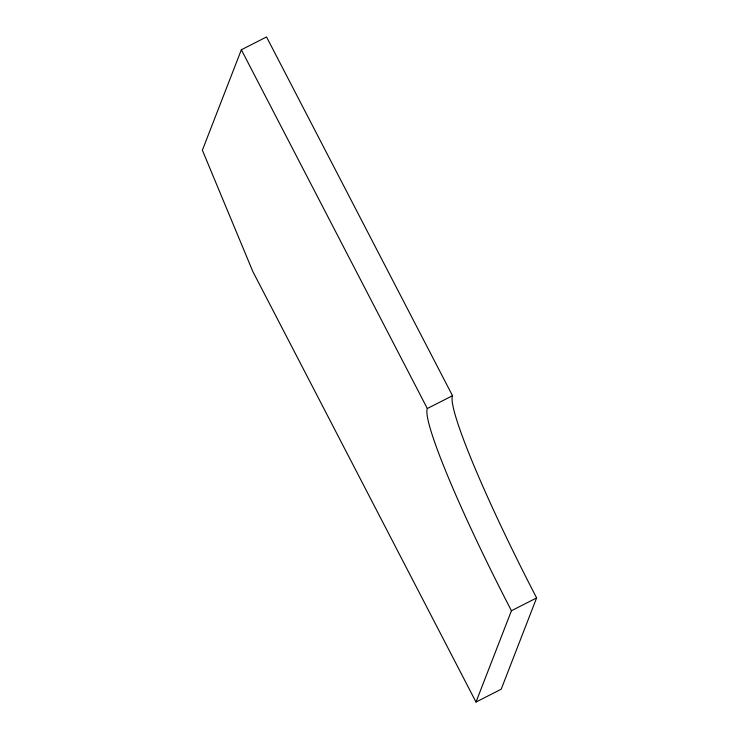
<?xml version="1.0" encoding="UTF-8"?>
<svg xmlns="http://www.w3.org/2000/svg" width="739" height="739" viewBox="0 0 739 739"><rect width="100%" height="100%" fill="white"/><g stroke="black" fill="none" stroke-linecap="round" stroke-linejoin="round"><path stroke-width="1.11" d="M241.357 49.772L202.375 150.211L252.849 271.536L475.999 702.05L501.19 689.228L536.625 597.916A202.698 18.309 63 0 1 452.508 395.707L266.539 36.95L241.357 49.772L427.318 408.528A202.698 18.309 63 0 0 511.443 610.737L475.999 702.05M427.318 408.528L452.508 395.707M511.443 610.737L536.625 597.916"/></g></svg>
